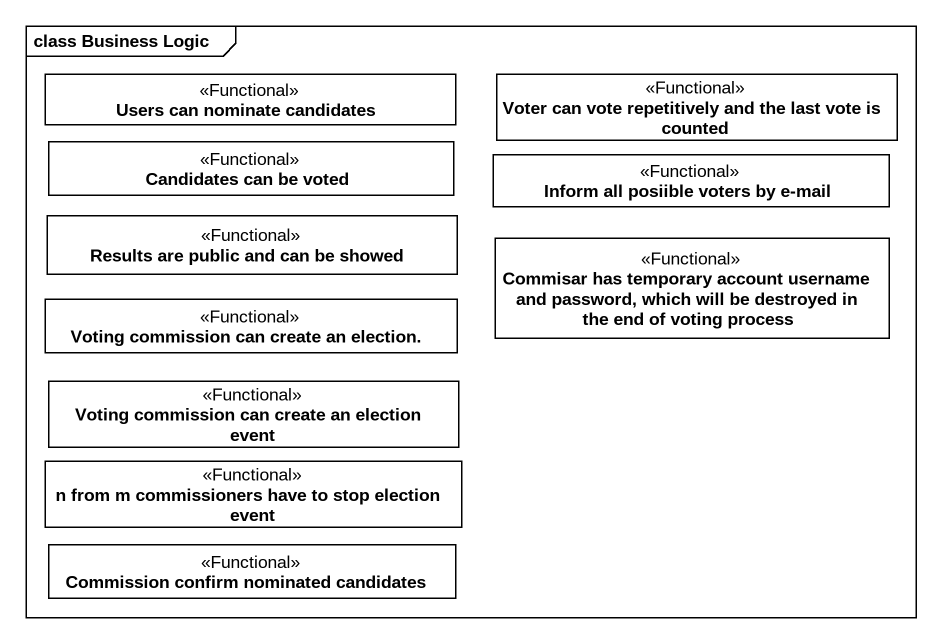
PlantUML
@startuml
mainframe class Business Logic
hide circle
hide empty members
class "Users can nominate candidates" as Users_can_nominate <<Functional>>
class "Voter can vote repetitively and the last vote is counted" as Voter_can_vote_repetitively <<Functional>>
class "Candidates can be voted" as Candidates_can_be_voted <<Functional>>
class "Results are public and can be showed" as Results_are_public_and_can <<Functional>>
class "Inform all posiible voters by e-mail" as Inform_all_posiible_voters <<Functional>>
class "Commisar has temporary account username and password, which will be destroyed in the end of voting process" as Commisar_has_temporary <<Functional>>
class "Voting commission can create an election." as Voting_commission_can <<Functional>>
class "Voting commission can create an election event" as Voting_commission_can_2 <<Functional>>
class "n from m commissioners have to stop election event" as n_from_m_commissioners_have <<Functional>>
class "Commission confirm nominated candidates" as Commission_confirm <<Functional>>
@enduml
